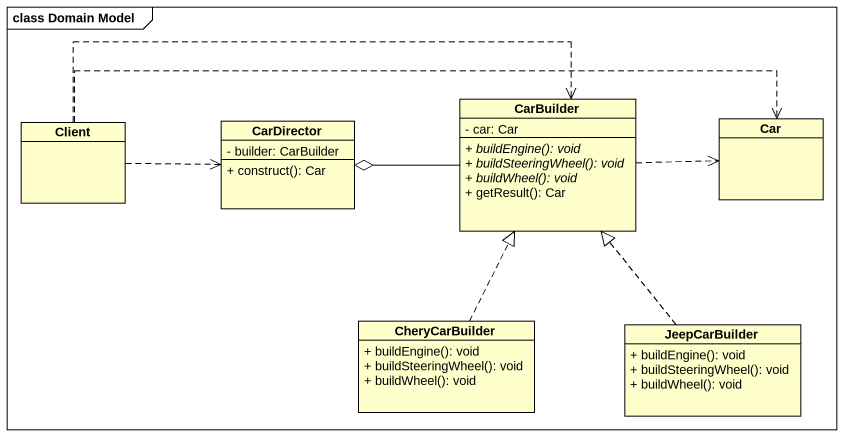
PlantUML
@startuml
mainframe class Domain Model
hide circle
hide empty members
skinparam classAttributeIconSize 0
class CarBuilder {
  - car: Car
  {abstract} + buildEngine(): void
  {abstract} + buildSteeringWheel(): void
  {abstract} + buildWheel(): void
  + getResult(): Car
}
class Client
class CarDirector {
  - builder: CarBuilder
  + construct(): Car
}
class Car
class CheryCarBuilder {
  + buildEngine(): void
  + buildSteeringWheel(): void
  + buildWheel(): void
}
class JeepCarBuilder {
  + buildEngine(): void
  + buildSteeringWheel(): void
  + buildWheel(): void
}
CarBuilder -left-o CarDirector
CarBuilder .right.> Car
Client .right.> CarBuilder
Client .right.> CarDirector
Client .right.> Car
CheryCarBuilder .up.|> CarBuilder
JeepCarBuilder .up.|> CarBuilder
@enduml
